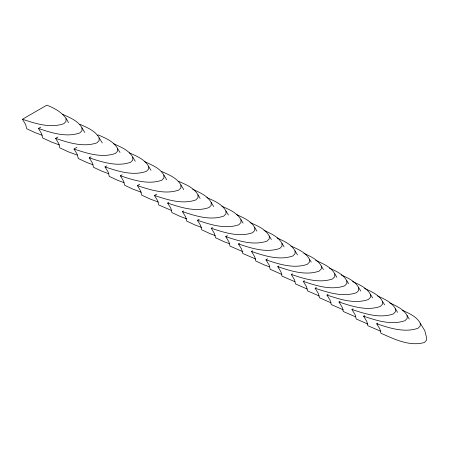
<?xml version="1.0" encoding="UTF-8"?>
<svg xmlns="http://www.w3.org/2000/svg" width="449" height="449" viewBox="0 0 449 449"><rect width="100%" height="100%" fill="white"/><g stroke="black" fill="none" stroke-linecap="round" stroke-linejoin="round"><path stroke-width="0.67" d="M65.986 118.654L65.964 121.499L63.803 123.711C50.254 128.436 35.482 123.593 22.45 119.238L46.814 105.173C55.648 108.596 64.538 113.591 68.439 122.689M62.809 114.411C69.842 117.644 78.064 120.725 81.982 127.886L81.954 130.732L79.799 132.943C66.25 137.675 51.472 132.825 38.446 128.476L40.764 127.134M79.944 124.3C86.977 127.533 95.199 130.62 99.117 137.781L99.089 140.627L96.933 142.838C83.385 147.564 68.607 142.72 55.581 138.365L57.899 137.029M97.214 135.609L98.376 134.941C105.408 138.174 113.631 141.261 117.548 148.423L117.52 151.268L115.365 153.479C101.816 158.205 87.039 153.362 74.012 149.006L76.914 147.334M113.619 143.742C120.646 146.975 128.869 150.061 132.786 157.223L132.764 160.069L130.603 162.28C117.06 167.006 102.282 162.162 89.256 157.807L90.995 156.802M129.374 152.84C136.406 156.072 144.629 159.159 148.546 166.315L148.518 169.161L146.363 171.378C132.814 176.103 118.036 171.26 105.01 166.905L106.75 165.9M144.752 161.719C151.779 164.951 160.001 168.033 163.919 175.194L163.896 178.04L161.735 180.251C148.192 184.982 133.415 180.133 120.383 175.784L122.128 174.779M161.752 171.535C168.785 174.768 177.007 177.855 180.925 185.01L180.902 187.856L178.741 190.067C165.193 194.799 150.421 189.949 137.388 185.6L139.706 184.258M178.831 181.396C185.864 184.629 194.086 187.716 198.003 194.872L197.981 197.717L195.82 199.928C182.272 204.66 167.499 199.811 154.467 195.461L156.791 194.12M192.627 189.282C199.485 192.419 207.404 195.534 211.204 202.493L211.182 205.339L209.021 207.55C195.472 212.282 180.7 207.432 167.668 203.083L168.83 202.415M206.804 197.543C213.836 200.776 222.059 203.863 225.976 211.024L225.954 213.87L223.793 216.081C210.244 220.807 195.472 215.963 182.44 211.608L183.602 210.94M221.817 206.209C228.85 209.447 237.072 212.529 240.99 219.69L240.967 222.536L238.806 224.747C225.258 229.478 210.486 224.629 197.453 220.279L199.193 219.275M236.202 214.442C243.061 217.574 250.985 220.689 254.779 227.654L254.757 230.5L252.596 232.711C239.053 237.437 224.276 232.593 211.243 228.238L212.405 227.57M250.099 222.536C257.125 225.774 265.348 228.855 269.265 236.017L269.243 238.862L267.082 241.074C253.539 245.805 238.761 240.956 225.735 236.606L227.475 235.602M264.018 230.427C270.696 233.463 278.318 236.601 282 243.369L281.978 246.215L279.817 248.426C266.268 253.152 251.496 248.308 238.464 243.953L239.626 243.285M277.078 237.964C283.757 241.001 291.379 244.144 295.055 250.907L295.032 253.752L292.871 255.964C279.329 260.695 264.551 255.846 251.524 251.496L252.68 250.823M290.924 246.035C297.782 249.167 305.702 252.282 309.501 259.247L309.479 262.093L307.318 264.304C293.769 269.03 278.997 264.186 265.965 259.831L267.705 258.826M303.928 253.393C310.422 256.34 317.757 259.5 321.316 266.066L321.288 268.912L319.132 271.123C305.584 275.854 290.806 271.005 277.779 266.655L278.941 265.982M315.625 260.369C322.651 263.602 330.879 266.689 334.797 273.851L334.769 276.696L332.614 278.908C319.065 283.633 304.287 278.79 291.261 274.434L292.417 273.767M329.437 268.12C335.936 271.067 343.266 274.227 346.824 280.793L346.802 283.639L344.641 285.85C331.098 290.582 316.321 285.732 303.288 281.383L304.45 280.715M341.296 274.962C347.79 277.914 355.12 281.074 358.684 287.641L358.656 290.486L356.5 292.697C342.952 297.429 328.174 292.58 315.147 288.23L316.309 287.556M352.527 281.529C359.206 284.565 366.833 287.702 370.509 294.471L370.487 297.317L368.326 299.528C354.783 304.254 340.005 299.41 326.973 295.055L328.135 294.387M364.537 288.46C371.216 291.496 378.838 294.634 382.52 301.402L382.492 304.248L380.337 306.459C366.788 311.185 352.01 306.341 338.984 301.986L340.146 301.318M377.508 295.947C384.187 298.983 391.809 302.126 395.49 308.89L395.462 311.735L393.307 313.946C379.759 318.678 364.981 313.829 351.954 309.479L353.116 308.805M389.771 302.952C396.271 305.898 403.6 309.058 407.159 315.625L407.136 318.47L404.976 320.687C391.427 325.413 376.655 320.569 363.623 316.214L364.784 315.546M402.265 310.242C408.944 313.279 416.571 316.422 420.247 323.185L420.225 326.03L418.064 328.241C404.515 332.973 389.743 328.124 376.711 323.774L377.873 323.1M42.122 135.233L35.235 132.702L26.716 128.74L25.632 124.468L22.45 119.238M59.369 144.926L51.231 141.94L42.711 137.972L41.628 133.707L38.446 128.476M77.127 155.045L68.366 151.829L59.846 147.867L58.763 143.596L55.581 138.365M93.055 164.772L86.792 162.471L78.278 158.508L77.194 154.237L74.012 149.006M108.922 173.802L102.035 171.271L93.521 167.303L92.432 163.038L89.256 157.807M124.053 182.664L117.795 180.369L109.275 176.401L108.192 172.135L105.01 166.905M141.312 192.234L133.168 189.248L124.654 185.28L123.565 181.014L120.383 175.784M158.312 202.05L150.174 199.064L141.654 195.096L140.571 190.831L137.388 185.6M171.636 210.53L158.733 204.957L157.65 200.692L154.467 195.461M186.717 218.843L180.453 216.547L171.933 212.579L170.85 208.314L167.668 203.083M201.489 227.374L195.225 225.072L186.705 221.104L185.622 216.839L182.44 211.608M215.245 235.579L210.239 233.744L201.719 229.776L200.636 225.505L197.453 220.279M229.663 243.773L224.029 241.702L215.514 237.734L214.426 233.469L211.243 228.238M242.898 251.676L230 246.103L228.911 241.831L225.735 236.606M255.633 259.028L242.729 253.449L241.646 249.184L238.464 243.953M269.316 266.796L264.304 264.955L255.79 260.992L254.701 256.721L251.524 251.496M281.882 274.446L270.231 269.327L269.147 265.062L265.965 259.831M294.948 281.725L282.045 276.152L280.962 271.881L277.779 266.655M307.172 289.049L295.526 283.931L294.443 279.665L291.261 274.434M319.205 295.992L307.559 290.879L306.471 286.614L303.288 281.383M331.059 302.839L319.413 297.726L318.33 293.455L315.147 288.23M343.513 309.9L331.244 304.551L330.155 300.286L326.973 295.055M355.524 316.831L343.249 311.488L342.166 307.217L338.984 301.986M367.866 324.088L356.22 318.975L355.137 314.71L351.954 309.479M380.791 331.289L367.888 325.71L366.805 321.445L363.623 316.214M420.247 323.185L424.805 330.677L426.359 336.795L426.55 340.112L424.462 342.486C409.64 346.751 394.323 339.175 380.976 333.27L379.893 328.999L376.711 323.774M407.159 315.625L409.264 319.087M395.49 308.89L397.595 312.347M382.52 301.402L384.625 304.86M370.509 294.471L372.614 297.928M358.684 287.641L360.788 291.098M346.824 280.793L348.581 283.678M334.797 273.851L336.896 277.308M321.316 266.066L323.42 269.523M309.501 259.247L311.252 262.126M295.055 250.907L297.513 254.942M282 243.369L284.105 246.827M269.265 236.017L271.37 239.474M254.779 227.654L256.884 231.112M240.99 219.69L243.094 223.147M225.976 211.024L228.429 215.06M211.204 202.493L213.657 206.529M198.003 194.872L200.108 198.335M180.925 185.01L183.731 189.624M163.919 175.194L166.725 179.808M148.546 166.315L150.999 170.351M132.786 157.223L135.244 161.258M117.548 148.423L120.001 152.458M99.117 137.781L102.271 142.967M81.982 127.886L84.788 132.5"/></g></svg>
